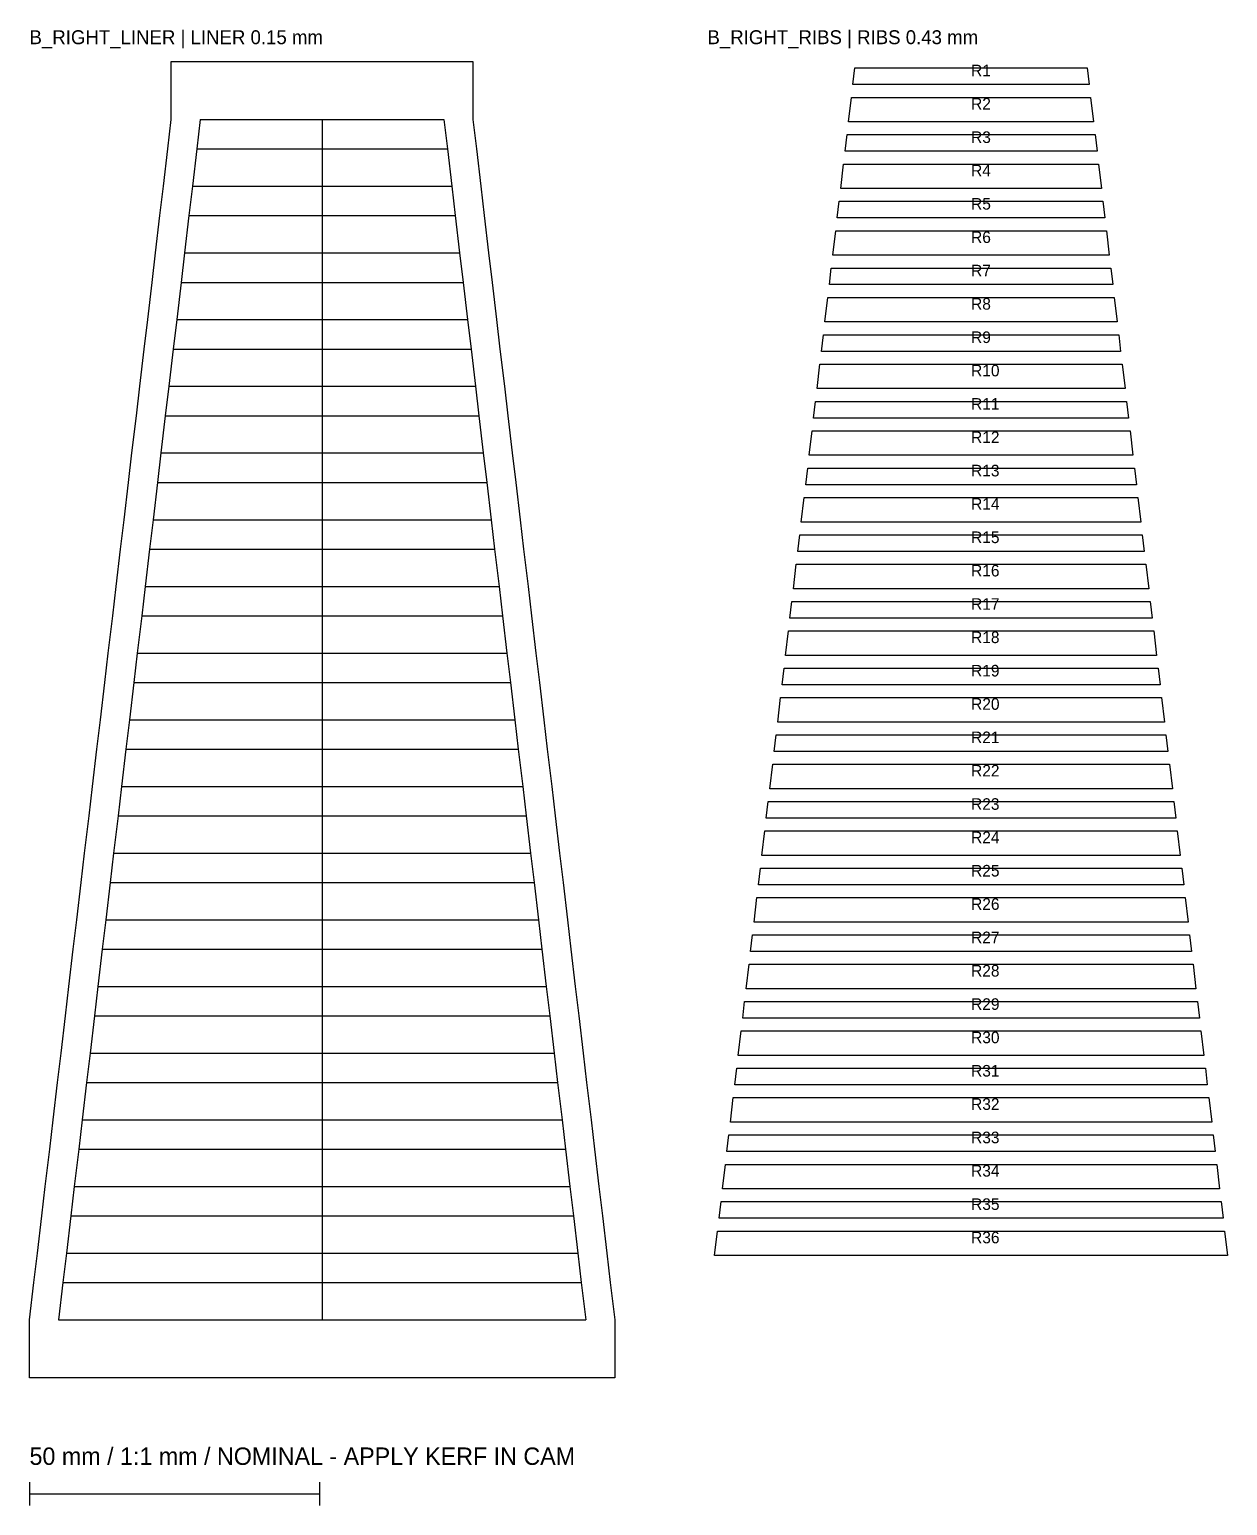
# Model space of a CAD drawing. Extents: x 10 to 574, y -767 to -10.
# Drawn here: x 10 to 216.6, y -767 to -512.5 of the extents above; entities that cross this region are included whole.
import ezdxf

# ---------------------------------------------------------------- set-up
doc = ezdxf.new("R2010")
doc.units = 0
for name, color, linetype in [('CALIBRATION', 7, 'CONTINUOUS'), ('CUT', 1, 'CONTINUOUS'), ('FOLD_M', 3, 'CONTINUOUS'), ('FOLD_V', 5, 'CONTINUOUS'), ('GUIDE', 8, 'CONTINUOUS'), ('LABEL', 7, 'CONTINUOUS')]:
    doc.layers.add(name, color=color, linetype=linetype)

msp = doc.modelspace()

# ---------------------------------------------------------------- linework, layer by layer
at = {"layer": 'CALIBRATION'}
for p, q in [((10, -763), (10, -767)), ((60, -763), (60, -767)), ((10, -765), (60, -765))]:
    msp.add_line(p, q, dxfattribs=at)
at = {"layer": 'CUT'}
for points in [[(34.45, -518), (86.45, -518), (86.45, -528), (87.04895, -533.07083), (87.80833, -539.5), (88.40728, -544.57083), (89.16667, -551), (89.76561, -556.07083), (90.525, -562.5), (91.12395, -567.57083), (91.88333, -574), (92.48228, -579.07083), (93.24167, -585.5), (93.84061, -590.57083), (94.6, -597), (95.19895, -602.07083), (95.95833, -608.5), (96.55728, -613.57083), (97.31667, -620), (97.91561, -625.07083), (98.675, -631.5), (99.27395, -636.57083), (100.03333, -643), (100.63228, -648.07083), (101.39167, -654.5), (101.99061, -659.57083), (102.75, -666), (103.34895, -671.07083), (104.10833, -677.5), (104.70728, -682.57083), (105.46667, -689), (106.06561, -694.07083), (106.825, -700.5), (107.42395, -705.57083), (108.18333, -712), (108.78228, -717.07083), (109.54167, -723.5), (110.14061, -728.57083), (110.9, -735), (110.9, -745), (10, -745), (10, -735), (10.75939, -728.57083), (11.35833, -723.5), (12.11772, -717.07083), (12.71667, -712), (13.47605, -705.57083), (14.075, -700.5), (14.83439, -694.07083), (15.43333, -689), (16.19272, -682.57083), (16.79167, -677.5), (17.55105, -671.07083), (18.15, -666), (18.90939, -659.57083), (19.50833, -654.5), (20.26772, -648.07083), (20.86667, -643), (21.62605, -636.57083), (22.225, -631.5), (22.98439, -625.07083), (23.58333, -620), (24.34272, -613.57083), (24.94167, -608.5), (25.70105, -602.07083), (26.3, -597), (27.05939, -590.57083), (27.65833, -585.5), (28.41772, -579.07083), (29.01667, -574), (29.77605, -567.57083), (30.375, -562.5), (31.13439, -556.07083), (31.73333, -551), (32.49272, -544.57083), (33.09167, -539.5), (33.85105, -533.07083), (34.45, -528)], [(152.32772, -519.1), (192.37228, -519.1), (192.71137, -521.97083), (151.98863, -521.97083)], [(151.72877, -524.17083), (192.97123, -524.17083), (193.47076, -528.4), (151.22924, -528.4)], [(150.96939, -530.6), (193.73061, -530.6), (194.06971, -533.47083), (150.63029, -533.47083)], [(150.37044, -535.67083), (194.32956, -535.67083), (194.82909, -539.9), (149.87091, -539.9)], [(149.61105, -542.1), (195.08895, -542.1), (195.42804, -544.97083), (149.27196, -544.97083)], [(149.01211, -547.17083), (195.68789, -547.17083), (196.18743, -551.4), (148.51257, -551.4)], [(148.25272, -553.6), (196.44728, -553.6), (196.78637, -556.47083), (147.91363, -556.47083)], [(147.65377, -558.67083), (197.04623, -558.67083), (197.54576, -562.9), (147.15424, -562.9)], [(146.89439, -565.1), (197.80561, -565.1), (198.14471, -567.97083), (146.55529, -567.97083)], [(146.29544, -570.17083), (198.40456, -570.17083), (198.90409, -574.4), (145.79591, -574.4)], [(145.53605, -576.6), (199.16395, -576.6), (199.50304, -579.47083), (145.19696, -579.47083)], [(144.93711, -581.67083), (199.76289, -581.67083), (200.26243, -585.9), (144.43757, -585.9)], [(144.17772, -588.1), (200.52228, -588.1), (200.86137, -590.97083), (143.83863, -590.97083)], [(143.57877, -593.17083), (201.12123, -593.17083), (201.62076, -597.4), (143.07924, -597.4)], [(142.81939, -599.6), (201.88061, -599.6), (202.21971, -602.47083), (142.48029, -602.47083)], [(142.22044, -604.67083), (202.47956, -604.67083), (202.97909, -608.9), (141.72091, -608.9)], [(141.46105, -611.1), (203.23895, -611.1), (203.57804, -613.97083), (141.12196, -613.97083)], [(140.86211, -616.17083), (203.83789, -616.17083), (204.33743, -620.4), (140.36257, -620.4)], [(140.10272, -622.6), (204.59728, -622.6), (204.93637, -625.47083), (139.76363, -625.47083)], [(139.50377, -627.67083), (205.19623, -627.67083), (205.69576, -631.9), (139.00424, -631.9)], [(138.74439, -634.1), (205.95561, -634.1), (206.29471, -636.97083), (138.40529, -636.97083)], [(138.14544, -639.17083), (206.55456, -639.17083), (207.05409, -643.4), (137.64591, -643.4)], [(137.38605, -645.6), (207.31395, -645.6), (207.65304, -648.47083), (137.04696, -648.47083)], [(136.78711, -650.67083), (207.91289, -650.67083), (208.41243, -654.9), (136.28757, -654.9)], [(136.02772, -657.1), (208.67228, -657.1), (209.01137, -659.97083), (135.68863, -659.97083)], [(135.42877, -662.17083), (209.27123, -662.17083), (209.77076, -666.4), (134.92924, -666.4)], [(134.66939, -668.6), (210.03061, -668.6), (210.36971, -671.47083), (134.33029, -671.47083)], [(134.07044, -673.67083), (210.62956, -673.67083), (211.12909, -677.9), (133.57091, -677.9)], [(133.31105, -680.1), (211.38895, -680.1), (211.72804, -682.97083), (132.97196, -682.97083)], [(132.71211, -685.17083), (211.98789, -685.17083), (212.48743, -689.4), (132.21257, -689.4)], [(131.95272, -691.6), (212.74728, -691.6), (213.08637, -694.47083), (131.61363, -694.47083)], [(131.35377, -696.67083), (213.34623, -696.67083), (213.84576, -700.9), (130.85424, -700.9)], [(130.59439, -703.1), (214.10561, -703.1), (214.44471, -705.97083), (130.25529, -705.97083)], [(129.99544, -708.17083), (214.70456, -708.17083), (215.20409, -712.4), (129.49591, -712.4)], [(129.23605, -714.6), (215.46395, -714.6), (215.80304, -717.47083), (128.89696, -717.47083)], [(128.63711, -719.67083), (216.06289, -719.67083), (216.56243, -723.9), (128.13757, -723.9)]]:
    msp.add_lwpolyline(points, close=True, dxfattribs=at)
at = {"layer": 'FOLD_M'}
for p, q in [((39.45, -528), (81.45, -528)), ((38.09167, -539.5), (82.80833, -539.5)), ((36.73333, -551), (84.16667, -551)), ((35.375, -562.5), (85.525, -562.5)), ((34.01667, -574), (86.88333, -574)), ((32.65833, -585.5), (88.24167, -585.5)), ((31.3, -597), (89.6, -597)), ((29.94167, -608.5), (90.95833, -608.5)), ((28.58333, -620), (92.31667, -620)), ((27.225, -631.5), (93.675, -631.5)), ((25.86667, -643), (95.03333, -643)), ((24.50833, -654.5), (96.39167, -654.5)), ((23.15, -666), (97.75, -666)), ((21.79167, -677.5), (99.10833, -677.5)), ((20.43333, -689), (100.46667, -689)), ((19.075, -700.5), (101.825, -700.5)), ((17.71667, -712), (103.18333, -712)), ((16.35833, -723.5), (104.54167, -723.5)), ((15, -735), (105.9, -735))]:
    msp.add_line(p, q, dxfattribs=at)
at = {"layer": 'FOLD_V'}
for p, q in [((38.85105, -533.07083), (82.04895, -533.07083)), ((37.49272, -544.57083), (83.40728, -544.57083)), ((36.13439, -556.07083), (84.76561, -556.07083)), ((34.77605, -567.57083), (86.12395, -567.57083)), ((33.41772, -579.07083), (87.48228, -579.07083)), ((32.05939, -590.57083), (88.84061, -590.57083)), ((30.70105, -602.07083), (90.19895, -602.07083)), ((29.34272, -613.57083), (91.55728, -613.57083)), ((27.98439, -625.07083), (92.91561, -625.07083)), ((26.62605, -636.57083), (94.27395, -636.57083)), ((25.26772, -648.07083), (95.63228, -648.07083)), ((23.90939, -659.57083), (96.99061, -659.57083)), ((22.55105, -671.07083), (98.34895, -671.07083)), ((21.19272, -682.57083), (99.70728, -682.57083)), ((19.83439, -694.07083), (101.06561, -694.07083)), ((18.47605, -705.57083), (102.42395, -705.57083)), ((17.11772, -717.07083), (103.78228, -717.07083)), ((15.75939, -728.57083), (105.14061, -728.57083))]:
    msp.add_line(p, q, dxfattribs=at)
at = {"layer": 'GUIDE'}
for p, q in [((39.45, -528), (38.85105, -533.07083)), ((60.45, -528), (60.45, -735)), ((81.45, -528), (82.04895, -533.07083)), ((38.85105, -533.07083), (38.09167, -539.5)), ((82.04895, -533.07083), (82.80833, -539.5)), ((38.09167, -539.5), (37.49272, -544.57083)), ((82.80833, -539.5), (83.40728, -544.57083)), ((37.49272, -544.57083), (36.73333, -551)), ((83.40728, -544.57083), (84.16667, -551)), ((36.73333, -551), (36.13439, -556.07083)), ((84.16667, -551), (84.76561, -556.07083)), ((36.13439, -556.07083), (35.375, -562.5)), ((84.76561, -556.07083), (85.525, -562.5)), ((35.375, -562.5), (34.77605, -567.57083)), ((85.525, -562.5), (86.12395, -567.57083)), ((34.77605, -567.57083), (34.01667, -574)), ((86.12395, -567.57083), (86.88333, -574)), ((34.01667, -574), (33.41772, -579.07083)), ((86.88333, -574), (87.48228, -579.07083)), ((33.41772, -579.07083), (32.65833, -585.5)), ((87.48228, -579.07083), (88.24167, -585.5)), ((32.65833, -585.5), (32.05939, -590.57083)), ((88.24167, -585.5), (88.84061, -590.57083)), ((32.05939, -590.57083), (31.3, -597)), ((88.84061, -590.57083), (89.6, -597)), ((31.3, -597), (30.70105, -602.07083)), ((89.6, -597), (90.19895, -602.07083)), ((30.70105, -602.07083), (29.94167, -608.5)), ((90.19895, -602.07083), (90.95833, -608.5)), ((29.94167, -608.5), (29.34272, -613.57083)), ((90.95833, -608.5), (91.55728, -613.57083)), ((29.34272, -613.57083), (28.58333, -620)), ((91.55728, -613.57083), (92.31667, -620)), ((28.58333, -620), (27.98439, -625.07083)), ((92.31667, -620), (92.91561, -625.07083)), ((27.98439, -625.07083), (27.225, -631.5)), ((92.91561, -625.07083), (93.675, -631.5)), ((27.225, -631.5), (26.62605, -636.57083)), ((93.675, -631.5), (94.27395, -636.57083)), ((26.62605, -636.57083), (25.86667, -643)), ((94.27395, -636.57083), (95.03333, -643)), ((25.86667, -643), (25.26772, -648.07083)), ((95.03333, -643), (95.63228, -648.07083)), ((25.26772, -648.07083), (24.50833, -654.5)), ((95.63228, -648.07083), (96.39167, -654.5)), ((24.50833, -654.5), (23.90939, -659.57083)), ((96.39167, -654.5), (96.99061, -659.57083)), ((23.90939, -659.57083), (23.15, -666)), ((96.99061, -659.57083), (97.75, -666)), ((23.15, -666), (22.55105, -671.07083)), ((97.75, -666), (98.34895, -671.07083)), ((22.55105, -671.07083), (21.79167, -677.5)), ((98.34895, -671.07083), (99.10833, -677.5)), ((21.79167, -677.5), (21.19272, -682.57083)), ((99.10833, -677.5), (99.70728, -682.57083)), ((21.19272, -682.57083), (20.43333, -689)), ((99.70728, -682.57083), (100.46667, -689)), ((20.43333, -689), (19.83439, -694.07083)), ((100.46667, -689), (101.06561, -694.07083)), ((19.83439, -694.07083), (19.075, -700.5)), ((101.06561, -694.07083), (101.825, -700.5)), ((19.075, -700.5), (18.47605, -705.57083)), ((101.825, -700.5), (102.42395, -705.57083)), ((18.47605, -705.57083), (17.71667, -712)), ((102.42395, -705.57083), (103.18333, -712)), ((17.71667, -712), (17.11772, -717.07083)), ((103.18333, -712), (103.78228, -717.07083)), ((17.11772, -717.07083), (16.35833, -723.5)), ((103.78228, -717.07083), (104.54167, -723.5)), ((16.35833, -723.5), (15.75939, -728.57083)), ((104.54167, -723.5), (105.14061, -728.57083)), ((15.75939, -728.57083), (15, -735)), ((105.14061, -728.57083), (105.9, -735))]:
    msp.add_line(p, q, dxfattribs=at)

# ---------------------------------------------------------------- texts
at = {"layer": 'LABEL'}
for s, height, p in [('B_RIGHT_LINER | LINER 0.15 mm', 2.4, (10, -515)), ('B_RIGHT_RIBS | RIBS 0.43 mm', 2.4, (126.9, -515)), ('R1', 2, (172.35, -520.53542)), ('R2', 2, (172.35, -526.28542)), ('R3', 2, (172.35, -532.03542)), ('R4', 2, (172.35, -537.78542)), ('R5', 2, (172.35, -543.53542)), ('R6', 2, (172.35, -549.28542)), ('R7', 2, (172.35, -555.03542)), ('R8', 2, (172.35, -560.78542)), ('R9', 2, (172.35, -566.53542)), ('R10', 2, (172.35, -572.28542)), ('R11', 2, (172.35, -578.03542)), ('R12', 2, (172.35, -583.78542)), ('R13', 2, (172.35, -589.53542)), ('R14', 2, (172.35, -595.28542)), ('R15', 2, (172.35, -601.03542)), ('R16', 2, (172.35, -606.78542)), ('R17', 2, (172.35, -612.53542)), ('R18', 2, (172.35, -618.28542)), ('R19', 2, (172.35, -624.03542)), ('R20', 2, (172.35, -629.78542)), ('R21', 2, (172.35, -635.53542)), ('R22', 2, (172.35, -641.28542)), ('R23', 2, (172.35, -647.03542)), ('R24', 2, (172.35, -652.78542)), ('R25', 2, (172.35, -658.53542)), ('R26', 2, (172.35, -664.28542)), ('R27', 2, (172.35, -670.03542)), ('R28', 2, (172.35, -675.78542)), ('R29', 2, (172.35, -681.53542)), ('R30', 2, (172.35, -687.28542)), ('R31', 2, (172.35, -693.03542)), ('R32', 2, (172.35, -698.78542)), ('R33', 2, (172.35, -704.53542)), ('R34', 2, (172.35, -710.28542)), ('R35', 2, (172.35, -716.03542)), ('R36', 2, (172.35, -721.78542)), ('50 mm / 1:1 mm / NOMINAL - APPLY KERF IN CAM', 3, (10, -760))]:
    msp.add_text(s, height=height, dxfattribs=at).set_placement(p)

doc.saveas('drawing.dxf')
